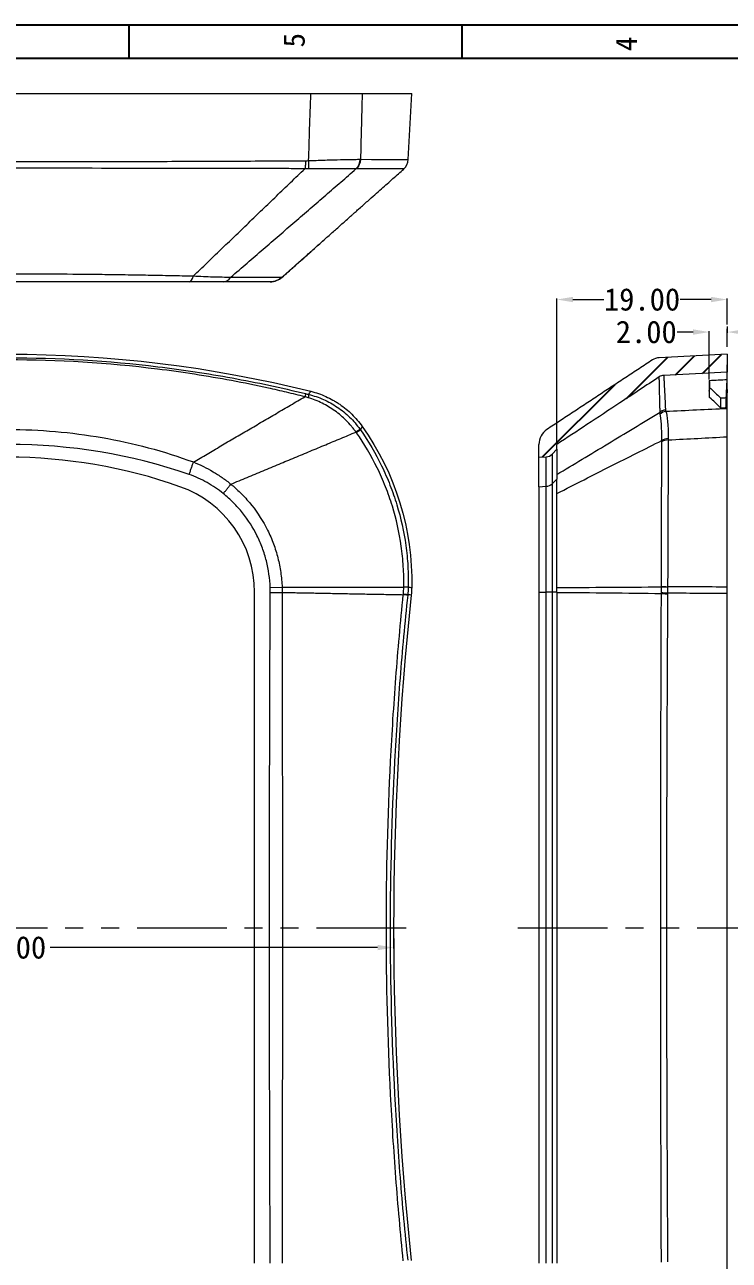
# Model space of a CAD drawing. Extents: x -40 to 272, y -118 to 614.
# Drawn here: x 67.5 to 146, y 472.6 to 610.5 of the extents above; entities that cross this region are included whole.
import ezdxf
from ezdxf.enums import TextEntityAlignment as Align

# ---------------------------------------------------------------- set-up
doc = ezdxf.new("R2010")
doc.units = 0
doc.header["$MEASUREMENT"] = 0
doc.linetypes.add('PHANTOM', pattern=[2.5, 1.25, -0.25, 0.25, -0.25, 0.25, -0.25])
for name, color, linetype in [('10', 7, 'Continuous'), ('30', 7, 'Continuous'), ('50', 7, 'Continuous')]:
    doc.layers.add(name, color=color, linetype=linetype)
doc.styles.add('宋体', font='SimSun.ttf', dxfattribs={"width": 0.7})
doc.dimstyles.new('3', dxfattribs={"dimtxt": 2.5, "dimasz": 1.8, "dimexe": 0.1, "dimexo": 0.1, "dimgap": 0.1, "dimtad": 0, "dimzin": 0, "dimdsep": 46, "dimtxsty": 'Standard', "dimcen": 0, "dimclrd": 4, "dimclre": 4, "dimclrt": 3, "dimadec": 1, "dimazin": 0, "dimtfac": 1, "dimtofl": 0, "dimtmove": 0, "dimatfit": 3, "dimfxl": 0.18, "dimtolj": 1, "dimtzin": 0, "dimlwd": 9, "dimlwe": 9, "dimarcsym": 0})

# ---------------------------------------------------------------- blocks, each defined once
blk = doc.blocks.new('HATCH1')
at = {"color": 200, "linetype": 'Continuous'}
for p, q in [((180.59, 542.36), (185.19, 546.96)), ((186.06, 545), (188.18, 547.11)), ((189.05, 545.16), (191.16, 547.27)), ((171.22, 535.83), (179.32, 543.92)), ((171.12, 428.31), (172.77, 429.95)), ((172.7, 427.06), (174.15, 428.5)), ((174.41, 425.93), (175.85, 427.38)), ((176.11, 424.81), (177.55, 426.25)), ((177.81, 423.68), (179.26, 425.13)), ((179.52, 422.56), (180.96, 424)), ((181.22, 421.43), (182.67, 422.88)), ((182.93, 420.31), (184.55, 421.93)), ((189.14, 420.86), (190.11, 421.83)), ((190.67, 419.57), (191.81, 420.7))]:
    blk.add_line(p, q, dxfattribs=at)
blk = doc.blocks.new('*D31')
at = {"color": 4, "linetype": 'Continuous', "lineweight": 9}
for p, q in [((22.61, 509.6), (22.61, 507.39)), ((108.61, 509.6), (108.61, 507.39)), ((24.41, 507.49), (60.93, 507.49)), ((106.81, 507.49), (70.29, 507.49))]:
    blk.add_line(p, q, dxfattribs=at)
for points in [[(24.41, 507.79), (24.41, 507.19), (22.61, 507.49)], [(106.81, 507.79), (106.81, 507.19), (108.61, 507.49)]]:
    blk.add_solid(points, dxfattribs=at)
at = {"layer": 'Defpoints', "color": 0, "linetype": 'Continuous', "lineweight": 9}
for p in [(22.61, 509.7), (108.61, 509.7), (108.61, 507.49)]:
    blk.add_point(p, dxfattribs=at)
at = {"color": 3, "linetype": 'Continuous', "lineweight": 9, "insert": (65.61, 507.49), "char_height": 2.5, "attachment_point": 5}
blk.add_mtext('\\A1;86.00', dxfattribs=at)
blk = doc.blocks.new('*D43')
at = {"color": 4, "linetype": 'Continuous', "lineweight": 9}
for p, q in [((143.81, 570.87), (143.81, 576.26)), ((145.81, 576.79), (145.81, 576.06)), ((142.01, 576.16), (140.21, 576.16)), ((147.61, 576.16), (149.41, 576.16))]:
    blk.add_line(p, q, dxfattribs=at)
for points in [[(142.01, 576.46), (142.01, 575.86), (143.81, 576.16)], [(147.61, 576.46), (147.61, 575.86), (145.81, 576.16)]]:
    blk.add_solid(points, dxfattribs=at)
at = {"layer": 'Defpoints', "color": 0, "linetype": 'Continuous', "lineweight": 9}
for p in [(145.81, 576.89), (143.81, 576.16), (143.81, 570.77)]:
    blk.add_point(p, dxfattribs=at)
at = {"color": 3, "linetype": 'Continuous', "lineweight": 9, "insert": (136.78, 576.16), "char_height": 2.5, "attachment_point": 5}
blk.add_mtext('\\A1;2.00', dxfattribs=at)
blk = doc.blocks.new('*D44')
at = {"color": 4, "linetype": 'Continuous', "lineweight": 9}
for p, q in [((126.81, 563.72), (126.81, 579.89)), ((128.61, 579.79), (132.04, 579.79)), ((144.01, 579.79), (140.58, 579.79)), ((145.81, 576.99), (145.81, 579.89))]:
    blk.add_line(p, q, dxfattribs=at)
for points in [[(128.61, 580.09), (128.61, 579.49), (126.81, 579.79)], [(144.01, 580.09), (144.01, 579.49), (145.81, 579.79)]]:
    blk.add_solid(points, dxfattribs=at)
at = {"layer": 'Defpoints', "color": 0, "linetype": 'Continuous', "lineweight": 9}
for p in [(126.81, 579.79), (145.81, 576.89), (126.81, 563.62)]:
    blk.add_point(p, dxfattribs=at)
at = {"color": 3, "linetype": 'Continuous', "lineweight": 9, "insert": (136.31, 579.79), "char_height": 2.5, "attachment_point": 5}
blk.add_mtext('\\A1;19.00', dxfattribs=at)
blk = doc.blocks.new('*D45')
at = {"color": 4, "linetype": 'Continuous', "lineweight": 9}
for p, q in [((137.98, 448.34), (135.98, 448.37)), ((145.81, 442.41), (145.81, 438.37))]:
    blk.add_line(p, q, dxfattribs=at)
for start, end in [(189.6171, 197.1112), (251.8888, 259.3829)]:
    blk.add_arc((145.81, 448.2), 9.73, start, end, dxfattribs=at)
for points in [[(135.92, 446.55), (136.52, 446.6), (136.08, 448.37)], [(144.05, 438.94), (143.99, 438.34), (145.81, 438.47)]]:
    blk.add_solid(points, dxfattribs=at)
at = {"layer": 'Defpoints', "color": 0, "linetype": 'Continuous', "lineweight": 9}
for p in [(145.81, 576.89), (138.08, 448.33), (139.66, 448.31), (137.33, 443.43), (145.81, 442.51)]:
    blk.add_point(p, dxfattribs=at)
at = {"color": 3, "linetype": 'Continuous', "lineweight": 9, "insert": (138.87, 441.38), "char_height": 2.5, "attachment_point": 5, "rotation": 314.5}
blk.add_mtext('\\A1;91.0°', dxfattribs=at)
blk = doc.blocks.new('7')
for p, q in [((2165.95, 528.19), (2165.95, 523.19)), ((2215.95, 528.19), (2215.95, 523.19))]:
    blk.add_line(p, q)
for points in [[(2420.95, 241.19), (2010.95, 241.19), (2010.95, 528.19), (2420.95, 528.19)], [(2415.95, 246.19), (2015.95, 246.19), (2015.95, 523.19), (2415.95, 523.19)]]:
    blk.add_lwpolyline(points, close=True)
at = {"style": '宋体'}
for s, p in [('5', (2190.78, 525.86)), ('4', (2240.62, 525.31))]:
    blk.add_text(s, height=3.2, rotation=90, dxfattribs=at).set_placement(p, align=Align.MIDDLE)

msp = doc.modelspace()

# ---------------------------------------------------------------- linework, layer by layer
at = {"layer": '10', "color": 7, "linetype": 'Continuous', "lineweight": 9}
for p, q in [((31.848, 602.774), (99.375, 602.774)), ((105.102, 602.774), (110.631, 602.774)), ((110.244, 595.399), (110.631, 602.774)), ((96.17, 582.28), (96.179, 582.282)), ((145.81, 573.699), (138.217, 573.301)), ((145.81, 573.699), (145.81, 571.696)), ((145.81, 571.696), (138.729, 571.325)), ((145.81, 570.875), (145.81, 571.696)), ((145.81, 567.606), (145.81, 569.757)), ((145.073, 568.809), (145.073, 567.704)), ((145.81, 547.711), (145.81, 564.475)), ((124.81, 562.199), (124.81, 563.622)), ((126.285, 562.551), (126.81, 563.104)), ((126.285, 562.551), (126.285, 559.242)), ((126.81, 563.104), (126.81, 563.622)), ((126.81, 563.104), (126.81, 559.763)), ((124.81, 562.199), (125.612, 562.241)), ((124.81, 558.91), (124.81, 562.199)), ((125.612, 558.95), (125.612, 562.241)), ((126.285, 559.242), (126.81, 559.763)), ((126.81, 547.125), (126.81, 559.763)), ((124.81, 558.91), (125.612, 558.95)), ((124.81, 558.91), (124.81, 547.125)), ((125.612, 547.125), (125.612, 558.95)), ((126.285, 559.242), (126.285, 547.125)), ((94.84, 547.642), (96.17, 547.687)), ((93.111, 472.272), (93.111, 547.125)), ((124.81, 547.125), (125.612, 547.125)), ((124.81, 547.125), (124.81, 472.272)), ((126.285, 547.125), (125.612, 547.125)), ((125.612, 472.272), (125.612, 547.125)), ((126.81, 547.125), (126.285, 547.125)), ((126.285, 547.125), (126.285, 472.272)), ((126.81, 547.125), (126.81, 472.272)), ((145.81, 472.365), (145.81, 547.032))]:
    msp.add_line(p, q, dxfattribs=at)
at = {"layer": '10', "color": 7, "linetype": 'Continuous', "lineweight": 9, "extrusion": (0, 0, -1)}
for centre, radius, start, end in [((-94.848, 583.774), 2, 228.23057, 270), ((-65.611, 434.299), 139.4, 75.98329, 104.01671)]:
    msp.add_arc(centre, radius, start, end, dxfattribs=at)
at = {"layer": '10', "color": 7, "linetype": 'Continuous', "lineweight": 9}
for centre, radius, start, end in [((138.296, 571.803), 1.5, 93, 123.42708), ((138.781, 570.326), 1, 93, 123.42708), ((126.81, 563.622), 2, 123.42708, 180), ((125.56, 563.239), 1, 273, 316.5), ((65.611, 504.699), 57.5, 70.52878, 109.47122), ((80.611, 547.125), 12.5, 0, 70.52878), ((461.174, 509.699), 352.562, 173.95586, 186.04414)]:
    msp.add_arc(centre, radius, start, end, dxfattribs=at)
at = {"layer": '10', "color": 7, "linetype": 'Continuous', "lineweight": 9, "extrusion": (2.75248e-16, 6.08817e-17, -1)}
msp.add_arc((-80.631, 548.282), 30, 144.65614, 181.16936, dxfattribs=at)
at = {"layer": '10', "color": 7, "linetype": 'Continuous', "lineweight": 9}
for centre, major_axis, ratio, start_param, end_param in [((108.741, 595.478), (0.115, -1.496), 0.9998057, 0.6504741, 1.4415169), ((94.84, 583.774), (0, -2), 0.9994157, 0, 0.7275844), ((139.014, 566.322), (-0.902, -0.432), 0.9657561, 4.3314698, 5.0321753), ((139.291, 563.557), (-1, 0.007), 0.5728702, 4.7685513, 5.6001614), ((125.56, 559.891), (-1, 0), 0.942809, 1.6231562, 2.3823744), ((108.741, 547.731), (1.5, -0.029), 0.001515, 0.0523599, 0.8434027), ((108.741, 547.722), (1.5, -0.031), 0.0021789, 0.0523623, 0.8433888), ((139.218, 547.758), (-1, 0.003), 0.0198125, 0.7274216, 1.5184993), ((139.212, 547.16), (-1, 0.015), 0.1060265, 0.7318398, 1.5200376)]:
    msp.add_ellipse(centre, major_axis=major_axis, ratio=ratio, start_param=start_param, end_param=end_param, dxfattribs=at)
for points, knots in [([(99.127, 595.285), (99.166, 596.467), (99.205, 597.649), (99.244, 598.831), (99.288, 600.145), (99.331, 601.46), (99.375, 602.774)], [0, 0, 0, 0, 0.4734416, 0.4734416, 0.4734416, 1, 1, 1, 1]), ([(99.375, 602.774), (100.532, 602.774), (101.611, 602.774), (103.575, 602.774), (104.411, 602.774), (105.102, 602.774)], [0, 0, 0, 0, 0.5, 0.5, 1, 1, 1, 1]), ([(105.102, 602.774), (105.068, 601.46), (105.033, 600.145), (104.999, 598.831), (104.97, 597.699), (104.941, 596.568), (104.911, 595.437)], [0, 0, 0, 0, 0.5374209, 0.5374209, 0.5374209, 1, 1, 1, 1]), ([(32.435, 595.276), (35.149, 595.261), (37.881, 595.248), (42.002, 595.23), (43.38, 595.225), (46.144, 595.215), (47.528, 595.21), (54.454, 595.19), (60.021, 595.181), (71.204, 595.181), (76.769, 595.19), (83.694, 595.21), (85.077, 595.215), (87.841, 595.225), (89.219, 595.23), (93.341, 595.248), (96.073, 595.261), (98.788, 595.276)], [0, 0, 0, 0, 0.125, 0.125, 0.1875, 0.1875, 0.25, 0.25, 0.5, 0.5, 0.75, 0.75, 0.8125, 0.8125, 0.875, 0.875, 1, 1, 1, 1]), ([(98.709, 594.388), (98.371, 594.388), (98.032, 594.389), (97.354, 594.39), (96.337, 594.393), (93.958, 594.398), (91.909, 594.402), (89.168, 594.407), (87.793, 594.41), (85.036, 594.415), (83.656, 594.418), (76.748, 594.428), (71.194, 594.433), (60.031, 594.433), (54.476, 594.428), (47.566, 594.418), (46.185, 594.415), (43.428, 594.41), (40.679, 594.405), (37.947, 594.399), (35.905, 594.395), (34.885, 594.393), (33.868, 594.39), (33.191, 594.389), (32.852, 594.388), (32.514, 594.388)], [0, 0, 0, 0, 0.015625, 0.015625, 0.03125, 0.0625, 0.125, 0.125, 0.1875, 0.1875, 0.25, 0.25, 0.5, 0.5, 0.75, 0.75, 0.8125, 0.8125, 0.875, 0.9375, 0.9375, 0.96875, 0.984375, 0.984375, 1, 1, 1, 1]), ([(98.788, 595.276), (98.786, 595.114), (98.779, 594.954), (98.752, 594.652), (98.733, 594.511), (98.709, 594.387)], [0, 0, 0, 0, 0.5, 0.5, 1, 1, 1, 1]), ([(104.408, 594.354), (104.328, 594.354), (104.244, 594.354), (104.074, 594.354), (103.986, 594.354), (103.716, 594.354), (103.527, 594.354), (103.133, 594.355), (102.929, 594.355), (102.504, 594.356), (102.283, 594.357), (101.601, 594.358), (101.125, 594.358), (100.134, 594.363), (99.618, 594.368), (99.082, 594.374)], [0, 0, 0, 0, 0.0625, 0.0625, 0.125, 0.125, 0.25, 0.25, 0.375, 0.375, 0.5, 0.5, 0.75, 0.75, 1, 1, 1, 1]), ([(99.127, 595.285), (99.702, 595.309), (100.255, 595.328), (101.056, 595.354), (101.318, 595.363), (101.831, 595.378), (102.083, 595.385), (102.819, 595.402), (103.276, 595.411), (103.91, 595.423), (104.113, 595.426), (104.498, 595.432), (104.68, 595.435), (104.852, 595.436)], [0, 0, 0, 0, 0.25, 0.25, 0.375, 0.375, 0.5, 0.5, 0.75, 0.75, 0.875, 0.875, 1, 1, 1, 1]), ([(103.812, 589.082), (103.868, 589.133), (103.969, 589.222), (104.109, 589.347), (104.258, 589.48), (104.421, 589.625), (104.598, 589.783), (105.032, 590.169), (105.67, 590.736), (106.495, 591.47), (107.436, 592.307), (108.509, 593.261), (109.336, 593.996), (109.736, 594.351)], [0, 0, 0, 0, 0.0280255, 0.0506177, 0.0759122, 0.1037069, 0.1336477, 0.1652956, 0.3223667, 0.4554275, 0.5814286, 0.7976267, 1, 1, 1, 1]), ([(104.46, 594.354), (104.443, 594.354), (104.426, 594.354), (104.411, 594.354), (104.406, 594.354)], [0, 0, 0, 0, 0.9993296, 1, 1, 1, 1]), ([(109.743, 594.36), (109.744, 594.354), (109.725, 594.357), (109.665, 594.357), (109.634, 594.357), (109.558, 594.357), (109.512, 594.357), (109.246, 594.356), (108.916, 594.356), (108.243, 594.356), (107.991, 594.355), (107.57, 594.355), (107.423, 594.355), (107.114, 594.355), (106.953, 594.355), (106.114, 594.355), (105.339, 594.355), (104.46, 594.354)], [0, 0, 0, 0, 0.0996553, 0.0996553, 0.1639656, 0.1639656, 0.228276, 0.228276, 0.4855173, 0.4855173, 0.614138, 0.614138, 0.6784483, 0.6784483, 0.7427587, 0.7427587, 1, 1, 1, 1]), ([(96.179, 582.282), (96.537, 582.601), (97.213, 583.204), (98.136, 584.027), (98.883, 584.693), (99.498, 585.242), (100.076, 585.757), (100.584, 586.209), (100.906, 586.496), (101.018, 586.596)], [0, 0, 0, 0, 0.2221523, 0.4190535, 0.5723938, 0.6852933, 0.8004907, 0.9305083, 1, 1, 1, 1]), ([(44.936, 582.425), (45.039, 582.427), (45.143, 582.429), (45.35, 582.433), (45.661, 582.44), (46.39, 582.455), (47.016, 582.467), (48.274, 582.492), (49.961, 582.524), (51.669, 582.552), (53.386, 582.579), (54.251, 582.591), (56.856, 582.625), (58.6, 582.643), (62.1, 582.666), (63.857, 582.672), (67.384, 582.672), (69.139, 582.666), (72.63, 582.642), (74.366, 582.625), (76.957, 582.592), (77.819, 582.579), (79.537, 582.553), (80.395, 582.538), (82.097, 582.508), (82.943, 582.492), (84.203, 582.467), (84.622, 582.459), (85.248, 582.446), (85.456, 582.442), (85.768, 582.435), (85.872, 582.433), (86.08, 582.429), (86.184, 582.427), (86.287, 582.425)], [0, 0, 0, 0, 0.0078125, 0.0078125, 0.015625, 0.03125, 0.0625, 0.0625, 0.125, 0.1875, 0.1875, 0.25, 0.25, 0.375, 0.375, 0.5, 0.5, 0.625, 0.625, 0.75, 0.75, 0.8125, 0.8125, 0.875, 0.875, 0.9375, 0.9375, 0.96875, 0.96875, 0.984375, 0.984375, 0.9921875, 0.9921875, 1, 1, 1, 1]), ([(85.805, 581.774), (79.289, 581.774), (72.557, 581.774), (58.78, 581.774), (51.931, 581.774), (45.417, 581.774)], [0, 0, 0, 0, 0.5, 0.5, 1, 1, 1, 1]), ([(86.287, 582.425), (86.287, 582.425), (86.287, 582.424), (86.287, 582.424), (86.287, 582.424), (86.287, 582.424), (86.287, 582.424)], [0, 0, 0, 0, 0.6455074, 0.6455074, 0.6455074, 1, 1, 1, 1]), ([(86.287, 582.424), (86.663, 582.401), (87.033, 582.383), (87.76, 582.352), (88.117, 582.339), (88.815, 582.319), (89.156, 582.311), (89.821, 582.299), (90.145, 582.295), (90.459, 582.292)], [0, 0, 0, 0, 0.25, 0.25, 0.5, 0.5, 0.75, 0.75, 1, 1, 1, 1]), ([(94.84, 581.774), (94.805, 581.774), (94.663, 581.774), (94.173, 581.774), (93.818, 581.774), (92.472, 581.774), (91.195, 581.774), (89.613, 581.774)], [0, 0, 0, 0, 0.25, 0.25, 0.5, 0.5, 1, 1, 1, 1]), ([(90.459, 582.293), (91.317, 582.287), (92.104, 582.283), (93.472, 582.277), (94.059, 582.276), (95.529, 582.273), (96.088, 582.275), (96.17, 582.28)], [0, 0, 0, 0, 0.25, 0.25, 0.5, 0.5, 1, 1, 1, 1]), ([(32.435, 569.289), (35.149, 569.955), (37.881, 570.539), (42.002, 571.291), (43.38, 571.521), (46.144, 571.94), (47.528, 572.128), (54.454, 572.965), (60.021, 573.301), (71.204, 573.301), (76.769, 572.965), (83.694, 572.128), (85.077, 571.94), (87.841, 571.521), (89.219, 571.291), (93.341, 570.539), (96.073, 569.955), (98.788, 569.289)], [0, 0, 0, 0, 0.125, 0.125, 0.1875, 0.1875, 0.25, 0.25, 0.5, 0.5, 0.75, 0.75, 0.8125, 0.8125, 0.875, 0.875, 1, 1, 1, 1]), ([(98.709, 568.947), (98.371, 569.032), (98.032, 569.116), (97.354, 569.281), (96.337, 569.525), (93.958, 570.066), (91.909, 570.483), (89.168, 570.997), (87.793, 571.232), (85.036, 571.661), (83.656, 571.854), (76.748, 572.711), (71.194, 573.055), (60.031, 573.055), (54.476, 572.711), (47.566, 571.854), (46.185, 571.661), (43.428, 571.232), (40.679, 570.761), (37.947, 570.205), (35.905, 569.757), (34.885, 569.525), (33.868, 569.281), (33.191, 569.116), (32.852, 569.032), (32.514, 568.947)], [0, 0, 0, 0, 0.015625, 0.015625, 0.03125, 0.0625, 0.125, 0.125, 0.1875, 0.1875, 0.25, 0.25, 0.5, 0.5, 0.75, 0.75, 0.8125, 0.8125, 0.875, 0.9375, 0.9375, 0.96875, 0.984375, 0.984375, 1, 1, 1, 1]), ([(138.231, 571.161), (136.768, 570.195), (135.305, 569.23), (133.842, 568.264), (132.619, 567.457), (131.395, 566.649), (130.172, 565.842), (129.051, 565.102), (127.93, 564.362), (126.81, 563.622)], [0, 0, 0, 0, 0.3842348, 0.3842348, 0.3842348, 0.7056111, 0.7056111, 0.7056111, 1, 1, 1, 1]), ([(138.324, 567.228), (138.323, 567.268), (138.322, 567.309), (138.32, 567.389), (138.317, 567.509), (138.311, 567.782), (138.299, 568.3), (138.289, 568.699), (138.272, 569.435), (138.262, 569.845), (138.25, 570.338), (138.247, 570.482), (138.242, 570.667), (138.241, 570.724), (138.239, 570.827), (138.237, 570.873), (138.233, 571.079), (138.23, 571.165), (138.231, 571.161), (138.231, 571.156)], [0, 0, 0, 0, 0.0156225, 0.0156225, 0.0312451, 0.0624902, 0.1249804, 0.2499608, 0.2499608, 0.4999215, 0.4999215, 0.6249019, 0.6249019, 0.6873921, 0.6873921, 0.7498823, 0.7498823, 0.9998431, 1, 1, 1, 1]), ([(138.729, 571.32), (138.729, 571.325), (138.729, 571.33), (138.733, 571.244), (138.746, 571.001), (138.751, 570.9), (138.763, 570.657), (138.771, 570.516), (138.811, 569.708), (138.859, 568.743), (138.917, 567.457)], [0, 0, 0, 0, 0.0002744, 0.2502058, 0.2502058, 0.3751715, 0.3751715, 0.5001372, 0.5001372, 1, 1, 1, 1]), ([(145.704, 568.842), (145.721, 569.179), (145.739, 569.516), (145.757, 569.852), (145.774, 570.193), (145.792, 570.533), (145.81, 570.873)], [0, 0, 0, 0, 0.4974143, 0.4974143, 0.4974143, 1, 1, 1, 1]), ([(99.127, 569.205), (99.166, 569.259), (99.205, 569.314), (99.244, 569.368), (99.288, 569.428), (99.331, 569.488), (99.375, 569.548)], [0, 0, 0, 0, 0.4734416, 0.4734416, 0.4734416, 1, 1, 1, 1]), ([(99.375, 569.548), (99.953, 569.404), (100.511, 569.21), (101.315, 568.848), (101.578, 568.716), (101.965, 568.5), (102.093, 568.424), (102.345, 568.268), (102.47, 568.186), (103.084, 567.767), (103.538, 567.392), (104.374, 566.571), (104.756, 566.123), (105.102, 565.636)], [0, 0, 0, 0, 0.25, 0.25, 0.375, 0.375, 0.4375, 0.4375, 0.5, 0.5, 0.75, 0.75, 1, 1, 1, 1]), ([(143.851, 569.983), (144.054, 569.787), (144.258, 569.592), (144.462, 569.396), (144.665, 569.2), (144.869, 569.005), (145.073, 568.809)], [0, 0, 0, 0, 0.5, 0.5, 0.5, 1, 1, 1, 1]), ([(145.81, 569.757), (145.792, 569.419), (145.774, 569.08), (145.756, 568.741), (145.738, 568.407), (145.721, 568.072), (145.703, 567.738)], [0, 0, 0, 0, 0.5029994, 0.5029994, 0.5029994, 1, 1, 1, 1]), ([(98.788, 569.289), (98.786, 569.28), (98.779, 569.246), (98.752, 569.13), (98.733, 569.048), (98.709, 568.947)], [0, 0, 0, 0, 0.5, 0.5, 1, 1, 1, 1]), ([(104.408, 565), (104.328, 565.114), (104.244, 565.227), (104.074, 565.449), (103.986, 565.557), (103.716, 565.879), (103.527, 566.086), (103.133, 566.482), (102.929, 566.671), (102.504, 567.033), (102.283, 567.205), (101.601, 567.694), (101.125, 567.977), (100.134, 568.466), (99.618, 568.671), (99.082, 568.834)], [0, 0, 0, 0, 0.0625, 0.0625, 0.125, 0.125, 0.25, 0.25, 0.375, 0.375, 0.5, 0.5, 0.75, 0.75, 1, 1, 1, 1]), ([(99.127, 569.205), (99.702, 569.064), (100.255, 568.874), (101.056, 568.518), (101.318, 568.388), (101.831, 568.104), (102.083, 567.949), (102.819, 567.451), (103.276, 567.079), (103.91, 566.46), (104.113, 566.244), (104.498, 565.795), (104.68, 565.563), (104.852, 565.322)], [0, 0, 0, 0, 0.25, 0.25, 0.375, 0.375, 0.5, 0.5, 0.75, 0.75, 0.875, 0.875, 1, 1, 1, 1]), ([(145.073, 567.704), (144.869, 567.899), (144.665, 568.093), (144.462, 568.287), (144.258, 568.481), (144.055, 568.675), (143.851, 568.869)], [0, 0, 0, 0, 0.5, 0.5, 0.5, 1, 1, 1, 1]), ([(126.809, 560.268), (128.677, 561.39), (130.57, 562.533), (134.408, 564.854), (136.353, 566.033), (138.324, 567.228)], [0, 0, 0, 0, 0.5, 0.5, 1, 1, 1, 1]), ([(138.917, 567.457), (138.809, 567.452), (138.702, 567.429), (138.5, 567.351), (138.406, 567.296), (138.324, 567.228)], [0, 0, 0, 0, 0.5, 0.5, 1, 1, 1, 1]), ([(145.073, 567.704), (145.195, 567.711), (145.318, 567.717), (145.44, 567.724), (145.528, 567.729), (145.615, 567.733), (145.703, 567.738)], [0, 0, 0, 0, 0.5831543, 0.5831543, 0.5831543, 1, 1, 1, 1]), ([(44.936, 561.663), (48.236, 562.868), (51.645, 563.778), (58.593, 564.991), (62.094, 565.292), (69.148, 565.291), (72.639, 564.989), (79.548, 563.784), (82.986, 562.868), (86.287, 561.663)], [0, 0, 0, 0, 0.25, 0.25, 0.5, 0.5, 0.75, 0.75, 1, 1, 1, 1]), ([(104.852, 565.322), (104.844, 565.315), (104.8, 565.282), (104.647, 565.172), (104.539, 565.094), (104.408, 565)], [0, 0, 0, 0, 0.5, 0.5, 1, 1, 1, 1]), ([(104.911, 565.239), (104.902, 565.233), (104.857, 565.202), (104.702, 565.095), (104.593, 565.019), (104.46, 564.927)], [0, 0, 0, 0, 0.5, 0.5, 1, 1, 1, 1]), ([(104.848, 565.327), (104.851, 565.324), (104.854, 565.32), (104.856, 565.316), (104.872, 565.294), (104.892, 565.266), (104.911, 565.239)], [0, 0, 0, 0, 0.0019632, 0.0019632, 0.0019632, 1, 1, 1, 1]), ([(105.102, 565.636), (105.068, 565.565), (105.033, 565.494), (104.999, 565.423), (104.97, 565.361), (104.941, 565.3), (104.911, 565.239)], [0, 0, 0, 0, 0.5374209, 0.5374209, 0.5374209, 1, 1, 1, 1]), ([(104.911, 565.239), (105.802, 563.962), (106.586, 562.626), (107.435, 560.88), (107.598, 560.527), (107.91, 559.815), (108.059, 559.456), (108.484, 558.371), (108.739, 557.638), (109.418, 555.404), (109.75, 553.89), (110.017, 551.967), (110.063, 551.58), (110.139, 550.806), (110.17, 550.419), (110.238, 549.256), (110.254, 548.48), (110.239, 547.702)], [0, 0, 0, 0, 0.25, 0.25, 0.3125, 0.3125, 0.375, 0.375, 0.5, 0.5, 0.75, 0.75, 0.8125, 0.8125, 0.875, 0.875, 1, 1, 1, 1]), ([(104.46, 564.927), (104.443, 564.952), (104.426, 564.976), (104.412, 564.995), (104.41, 564.998), (104.407, 565.002), (104.404, 565.006)], [0, 0, 0, 0, 0.9993296, 0.9993296, 0.9993296, 1, 1, 1, 1]), ([(109.738, 547.713), (109.752, 548.478), (109.735, 549.241), (109.665, 550.383), (109.634, 550.763), (109.558, 551.523), (109.512, 551.903), (109.246, 553.792), (108.916, 555.279), (108.243, 557.472), (107.991, 558.192), (107.57, 559.256), (107.423, 559.608), (107.114, 560.307), (106.953, 560.654), (106.114, 562.366), (105.339, 563.677), (104.46, 564.927)], [0, 0, 0, 0, 0.125, 0.125, 0.1875, 0.1875, 0.25, 0.25, 0.5, 0.5, 0.625, 0.625, 0.6875, 0.6875, 0.75, 0.75, 1, 1, 1, 1]), ([(126.81, 558.141), (128.856, 559.19), (130.849, 560.203), (134.748, 562.172), (136.652, 563.128), (138.518, 564.059)], [0, 0, 0, 0, 0.5, 0.5, 1, 1, 1, 1]), ([(138.471, 547.747), (138.472, 548.465), (138.474, 549.183), (138.477, 550.614), (138.478, 551.33), (138.482, 552.749), (138.483, 553.454), (138.487, 554.852), (138.489, 555.548), (138.493, 556.919), (138.495, 557.594), (138.498, 558.593), (138.499, 558.924), (138.501, 559.581), (138.503, 559.907), (138.508, 561.517), (138.513, 562.749), (138.518, 563.924)], [0, 0, 0, 0, 0.125, 0.125, 0.25, 0.25, 0.375, 0.375, 0.5, 0.5, 0.625, 0.625, 0.6875, 0.6875, 0.75, 0.75, 1, 1, 1, 1]), ([(138.518, 563.924), (138.518, 563.969), (138.518, 564.014), (138.518, 564.052), (138.518, 564.056), (138.518, 564.061), (138.517, 564.065)], [0, 0, 0, 0, 0.9996379, 0.9996379, 0.9996379, 1, 1, 1, 1]), ([(139.239, 564.13), (139.231, 562.937), (139.224, 561.688), (139.215, 560.056), (139.214, 559.726), (139.21, 559.06), (139.208, 558.725), (139.203, 557.713), (139.2, 557.028), (139.194, 555.639), (139.191, 554.934), (139.185, 553.518), (139.183, 552.804), (139.177, 551.367), (139.175, 550.642), (139.17, 549.192), (139.167, 548.466), (139.165, 547.738)], [0, 0, 0, 0, 0.25, 0.25, 0.3125, 0.3125, 0.375, 0.375, 0.5, 0.5, 0.625, 0.625, 0.75, 0.75, 0.875, 0.875, 1, 1, 1, 1]), ([(85.805, 560.268), (79.289, 562.514), (72.557, 563.616), (58.78, 563.629), (51.931, 562.514), (45.417, 560.268)], [0, 0, 0, 0, 0.5, 0.5, 1, 1, 1, 1]), ([(85.805, 560.268), (85.85, 560.399), (85.895, 560.528), (85.984, 560.786), (86.027, 560.91), (86.089, 561.089), (86.109, 561.149), (86.148, 561.263), (86.167, 561.318), (86.222, 561.476), (86.256, 561.574), (86.287, 561.663)], [0, 0, 0, 0, 0.25, 0.25, 0.5, 0.5, 0.625, 0.625, 0.75, 0.75, 1, 1, 1, 1]), ([(86.287, 561.663), (86.287, 561.663), (86.287, 561.663), (86.287, 561.663), (86.287, 561.663), (86.287, 561.663), (86.287, 561.663)], [0, 0, 0, 0, 0.6455074, 0.6455074, 0.6455074, 1, 1, 1, 1]), ([(86.287, 561.663), (86.663, 561.511), (87.033, 561.345), (87.76, 560.984), (88.117, 560.79), (88.815, 560.376), (89.156, 560.156), (89.821, 559.689), (90.145, 559.443), (90.459, 559.185)], [0, 0, 0, 0, 0.25, 0.25, 0.5, 0.5, 0.75, 0.75, 1, 1, 1, 1]), ([(89.613, 558.141), (89.329, 558.371), (89.035, 558.59), (88.43, 559), (88.12, 559.192), (87.483, 559.549), (87.156, 559.714), (86.49, 560.013), (86.151, 560.149), (85.805, 560.268)], [0, 0, 0, 0, 0.25, 0.25, 0.5, 0.5, 0.75, 0.75, 1, 1, 1, 1]), ([(89.613, 558.141), (89.69, 558.236), (89.767, 558.331), (89.88, 558.471), (89.918, 558.518), (89.993, 558.61), (90.03, 558.656), (90.14, 558.791), (90.278, 558.961), (90.401, 559.114), (90.459, 559.185)], [0, 0, 0, 0, 0.25, 0.25, 0.375, 0.375, 0.5, 0.5, 0.75, 1, 1, 1, 1]), ([(90.459, 559.185), (90.566, 559.097), (90.673, 559.008), (90.883, 558.827), (91.194, 558.551), (91.494, 558.262), (91.883, 557.867), (92.073, 557.664), (92.44, 557.25), (92.617, 557.039), (93.472, 555.965), (94.059, 555.042), (94.672, 553.81), (94.788, 553.56), (95.008, 553.051), (95.112, 552.793), (95.4, 552.016), (95.563, 551.491), (95.834, 550.427), (95.941, 549.888), (96.059, 549.07), (96.092, 548.795), (96.142, 548.242), (96.159, 547.964), (96.17, 547.687)], [0, 0, 0, 0, 0.03125, 0.03125, 0.0625, 0.125, 0.125, 0.1875, 0.1875, 0.25, 0.25, 0.5, 0.5, 0.5625, 0.5625, 0.625, 0.625, 0.75, 0.75, 0.875, 0.875, 0.9375, 0.9375, 1, 1, 1, 1]), ([(94.84, 547.642), (94.805, 548.659), (94.663, 549.652), (94.295, 551.109), (94.147, 551.588), (93.884, 552.299), (93.789, 552.536), (93.588, 553.002), (93.482, 553.231), (92.921, 554.359), (92.382, 555.202), (91.597, 556.184), (91.434, 556.377), (91.097, 556.754), (90.923, 556.94), (90.385, 557.481), (90.009, 557.821), (89.613, 558.141)], [0, 0, 0, 0, 0.25, 0.25, 0.375, 0.375, 0.4375, 0.4375, 0.5, 0.5, 0.75, 0.75, 0.8125, 0.8125, 0.875, 0.875, 1, 1, 1, 1]), ([(94.848, 547.121), (94.848, 547.133), (94.848, 547.144), (94.848, 547.156), (94.848, 547.237), (94.848, 547.318), (94.846, 547.399), (94.845, 547.48), (94.843, 547.561), (94.84, 547.642)], [0, 0, 0, 0, 0.0665405, 0.0665405, 0.0665405, 0.5333342, 0.5333342, 0.5333342, 1, 1, 1, 1]), ([(96.169, 547.694), (96.17, 547.69), (96.17, 547.685), (96.17, 547.681), (96.173, 547.598), (96.175, 547.509), (96.177, 547.419), (96.179, 547.33), (96.18, 547.24), (96.18, 547.151), (96.18, 547.139), (96.18, 547.127), (96.18, 547.114)], [0, 0, 0, 0, 0.0001047, 0.0001047, 0.0001047, 0.467927, 0.467927, 0.467927, 0.9359763, 0.9359763, 0.9359763, 1, 1, 1, 1]), ([(110.239, 547.702), (110.297, 547.697), (110.356, 547.692), (110.415, 547.687), (110.485, 547.681), (110.555, 547.675), (110.624, 547.669)], [0, 0, 0, 0, 0.4577125, 0.4577125, 0.4577125, 1, 1, 1, 1]), ([(139.165, 547.715), (139.034, 547.716), (138.903, 547.717), (138.666, 547.721), (138.558, 547.724), (138.471, 547.726)], [0, 0, 0, 0, 0.5, 0.5, 1, 1, 1, 1]), ([(94.848, 472.276), (94.822, 478.513), (94.801, 484.75), (94.771, 497.225), (94.763, 503.462), (94.763, 515.936), (94.771, 522.173), (94.801, 534.647), (94.822, 540.884), (94.848, 547.121)], [0, 0, 0, 0, 0.25, 0.25, 0.5, 0.5, 0.75, 0.75, 1, 1, 1, 1]), ([(94.848, 547.121), (94.908, 547.121), (94.968, 547.121), (95.059, 547.12), (95.089, 547.12), (95.15, 547.12), (95.18, 547.119), (95.33, 547.119), (95.447, 547.118), (95.676, 547.117), (95.894, 547.116), (96.089, 547.115), (96.18, 547.114)], [0, 0, 0, 0, 0.125, 0.125, 0.1875, 0.1875, 0.25, 0.25, 0.5, 0.5, 0.75, 1, 1, 1, 1]), ([(96.18, 547.114), (96.188, 540.878), (96.193, 534.643), (96.199, 522.171), (96.201, 515.935), (96.201, 503.463), (96.199, 497.227), (96.193, 484.755), (96.188, 478.519), (96.18, 472.283)], [0, 0, 0, 0, 0.25, 0.25, 0.5, 0.5, 0.75, 0.75, 1, 1, 1, 1]), ([(109.687, 472.54), (109.53, 474.083), (109.382, 475.627), (109.107, 478.717), (108.979, 480.263), (108.626, 484.902), (108.43, 487.998), (107.958, 497.293), (107.801, 503.494), (107.801, 515.904), (107.958, 522.105), (108.43, 531.399), (108.626, 534.496), (108.979, 539.135), (109.107, 540.68), (109.382, 543.77), (109.53, 545.314), (109.687, 546.857)], [0, 0, 0, 0, 0.0625, 0.0625, 0.125, 0.125, 0.25, 0.25, 0.5, 0.5, 0.75, 0.75, 0.875, 0.875, 0.9375, 0.9375, 1, 1, 1, 1]), ([(110.18, 546.802), (109.854, 543.721), (109.568, 540.636), (109.079, 534.461), (108.875, 531.369), (108.385, 522.088), (108.221, 515.895), (108.221, 503.502), (108.385, 497.309), (108.875, 488.028), (109.079, 484.936), (109.568, 478.761), (109.854, 475.676), (110.18, 472.595)], [0, 0, 0, 0, 0.125, 0.125, 0.25, 0.25, 0.5, 0.5, 0.75, 0.75, 0.875, 0.875, 1, 1, 1, 1]), ([(110.18, 546.802), (110.17, 546.804), (110.121, 546.809), (109.952, 546.828), (109.833, 546.841), (109.687, 546.857)], [0, 0, 0, 0, 0.5, 0.5, 1, 1, 1, 1]), ([(110.185, 546.846), (110.175, 546.849), (110.126, 546.855), (109.957, 546.876), (109.837, 546.889), (109.692, 546.906)], [0, 0, 0, 0, 0.5, 0.5, 1, 1, 1, 1]), ([(110.571, 546.822), (110.501, 546.826), (110.431, 546.831), (110.362, 546.835), (110.303, 546.839), (110.244, 546.843), (110.185, 546.846)], [0, 0, 0, 0, 0.5420522, 0.5420522, 0.5420522, 1, 1, 1, 1]), ([(126.81, 547.121), (128.753, 547.106), (130.696, 547.087), (134.581, 547.045), (136.524, 547.023), (138.466, 546.999)], [0, 0, 0, 0, 0.5, 0.5, 1, 1, 1, 1]), ([(138.466, 472.398), (138.455, 475.496), (138.444, 478.598), (138.426, 484.806), (138.418, 487.914), (138.4, 497.245), (138.393, 503.47), (138.393, 515.928), (138.4, 522.153), (138.418, 531.483), (138.426, 534.591), (138.444, 540.8), (138.455, 543.901), (138.466, 546.999)], [0, 0, 0, 0, 0.125, 0.125, 0.25, 0.25, 0.5, 0.5, 0.75, 0.75, 0.875, 0.875, 1, 1, 1, 1]), ([(138.466, 546.999), (138.555, 546.988), (138.659, 546.98), (138.839, 546.97), (138.901, 546.967), (138.997, 546.964), (139.029, 546.963), (139.093, 546.962), (139.126, 546.961), (139.158, 546.961)], [0, 0, 0, 0, 0.5, 0.5, 0.75, 0.75, 0.875, 0.875, 1, 1, 1, 1]), ([(139.158, 546.961), (139.139, 543.867), (139.122, 540.769), (139.092, 534.567), (139.079, 531.462), (139.047, 522.141), (139.036, 515.922), (139.036, 503.475), (139.047, 497.257), (139.079, 487.935), (139.092, 484.831), (139.122, 478.629), (139.139, 475.531), (139.158, 472.437)], [0, 0, 0, 0, 0.125, 0.125, 0.25, 0.25, 0.5, 0.5, 0.75, 0.75, 0.875, 0.875, 1, 1, 1, 1])]:
    msp.add_open_spline(points, degree=3, knots=knots, dxfattribs=at)
for points, weights in [([(86.287, 582.425), (98.709, 594.387)], [1.03323492681, 1.00677710653]), ([(90.459, 582.293), (104.408, 594.354)], [0.961710120879, 1.00439097905]), ([(96.17, 582.28), (103.811, 589.082)], [1.02219770374, 1.0132846198]), ([(137.469, 573.055), (125.708, 565.292)], [0.991478004762, 1.00414502561]), ([(86.287, 561.663), (98.709, 568.947)], [1.03323492681, 1.00677710653]), ([(90.459, 559.185), (104.408, 565)], [0.961710120879, 1.00439097905]), ([(96.17, 547.687), (109.738, 547.704)], [1.02219770374, 1.00647841234]), ([(96.18, 547.114), (109.687, 546.857)], [1.03355671191, 1.00684103915])]:
    msp.add_rational_spline(points, weights, degree=1, dxfattribs=at)
for points, degree in [([(99.082, 594.374), (98.958, 594.376), (98.833, 594.38), (98.709, 594.387)], 3), ([(98.788, 595.276), (98.901, 595.276), (99.014, 595.28), (99.127, 595.285)], 3), ([(99.127, 595.285), (99.139, 594.952), (99.123, 594.625), (99.082, 594.374)], 3), ([(104.852, 595.436), (104.835, 595.021), (104.67, 594.618), (104.408, 594.354)], 3), ([(104.911, 595.437), (104.893, 595.021), (104.725, 594.618), (104.46, 594.354)], 3), ([(104.852, 595.436), (104.872, 595.437), (104.892, 595.437), (104.911, 595.437)], 3), ([(104.911, 595.437), (108.364, 595.422), (110.242, 595.409), (110.244, 595.4)], 3), ([(85.805, 581.774), (85.986, 581.774), (86.164, 582.012), (86.287, 582.424)], 3), ([(89.613, 581.774), (88.476, 581.774), (87.188, 581.774), (85.805, 581.774)], 3), ([(89.613, 581.774), (89.922, 581.774), (90.227, 581.959), (90.459, 582.292)], 3), ([(90.459, 582.292), (90.459, 582.293), (90.459, 582.293), (90.459, 582.293)], 3), ([(90.459, 582.292), (90.459, 582.292), (90.459, 582.292), (90.459, 582.292)], 3), ([(143.81, 570.769), (144.476, 570.804), (145.143, 570.84), (145.81, 570.875)], 3), ([(143.81, 570.769), (143.81, 570.475), (143.81, 570.102), (143.81, 569.651)], 3), ([(143.81, 570.769), (143.823, 570.507), (143.837, 570.245), (143.851, 569.983)], 3), ([(145.81, 569.757), (145.81, 570.196), (145.81, 570.561), (145.81, 570.85)], 3), ([(143.851, 568.869), (143.837, 569.13), (143.824, 569.39), (143.81, 569.651)], 3), ([(143.851, 568.869), (143.851, 569.318), (143.851, 569.689), (143.851, 569.983)], 3), ([(99.082, 568.834), (98.958, 568.871), (98.833, 568.909), (98.709, 568.947)], 3), ([(98.788, 569.289), (98.901, 569.261), (99.014, 569.233), (99.127, 569.205)], 3), ([(99.127, 569.205), (99.139, 569.184), (99.123, 569.051), (99.082, 568.834)], 3), ([(145.073, 568.809), (145.283, 568.82), (145.493, 568.831), (145.704, 568.842)], 3), ([(145.703, 567.738), (145.703, 568.181), (145.704, 568.55), (145.704, 568.842)], 3), ([(138.334, 567.013), (138.318, 567.085), (138.313, 567.156), (138.324, 567.228)], 3), ([(138.518, 564.059), (138.508, 565.465), (138.449, 566.522), (138.334, 567.013)], 3), ([(138.917, 567.457), (138.919, 567.402), (138.936, 567.347), (138.962, 567.292)], 3), ([(145.81, 567.606), (143.527, 567.501), (141.244, 567.396), (138.962, 567.292)], 3), ([(138.962, 567.292), (139.141, 566.852), (139.219, 565.787), (139.238, 564.28)], 3), ([(145.81, 564.475), (145.81, 566.033), (145.81, 567.143), (145.81, 567.606)], 3), ([(139.238, 564.28), (138.962, 564.269), (138.693, 564.187), (138.518, 564.059)], 3), ([(139.238, 564.28), (139.239, 564.23), (139.239, 564.18), (139.239, 564.13)], 3), ([(139.239, 564.13), (141.429, 564.245), (143.62, 564.36), (145.81, 564.475)], 3), ([(90.459, 559.185), (90.459, 559.185), (90.459, 559.185), (90.459, 559.185)], 3), ([(90.459, 559.185), (90.459, 559.185), (90.459, 559.185), (90.459, 559.185)], 3), ([(109.692, 546.906), (109.718, 547.171), (109.733, 547.438), (109.738, 547.704)], 3), ([(109.738, 547.704), (109.738, 547.713)], 1), ([(110.238, 547.691), (110.232, 547.409), (110.215, 547.127), (110.185, 546.846)], 3), ([(110.239, 547.702), (110.238, 547.691)], 1), ([(110.624, 547.669), (110.619, 547.386), (110.601, 547.103), (110.571, 546.822)], 3), ([(126.81, 547.642), (130.639, 547.679), (134.525, 547.705), (138.471, 547.726)], 3), ([(138.467, 547.1), (138.469, 547.308), (138.47, 547.517), (138.471, 547.726)], 3), ([(139.165, 547.715), (139.164, 547.494), (139.162, 547.274), (139.159, 547.055)], 3), ([(145.81, 547.711), (143.595, 547.72), (141.38, 547.729), (139.165, 547.738)], 3), ([(145.81, 547.032), (145.81, 547.258), (145.81, 547.484), (145.81, 547.711)], 3), ([(96.18, 547.114), (96.18, 547.114)], 1), ([(109.687, 546.857), (109.688, 546.873), (109.69, 546.89), (109.692, 546.906)], 3), ([(110.185, 546.846), (110.183, 546.832), (110.182, 546.817), (110.18, 546.802)], 3), ([(138.466, 546.999), (138.466, 547.033), (138.466, 547.066), (138.467, 547.1)], 3), ([(138.466, 546.999), (138.466, 546.999), (138.466, 546.999), (138.466, 546.999)], 3), ([(139.159, 547.055), (139.159, 547.023), (139.159, 546.992), (139.158, 546.961)], 3), ([(139.159, 547.055), (141.376, 547.047), (143.593, 547.04), (145.81, 547.032)], 3)]:
    msp.add_open_spline(points, degree=degree, dxfattribs=at)
at = {"layer": '30', "color": 1, "linetype": 'PHANTOM', "lineweight": 9, "ltscale": 8}
for p, q in [((19.996, 602.774), (111.227, 602.774)), ((145.81, 442.51), (145.81, 576.887)), ((19.996, 509.699), (111.227, 509.699)), ((122.46, 509.699), (148.414, 509.699))]:
    msp.add_line(p, q, dxfattribs=at)

# ---------------------------------------------------------------- block references
at = {"layer": '10', "color": 200, "linetype": 'Continuous', "lineweight": 9}
msp.add_blockref('HATCH1', (-46.003, 26.394), dxfattribs=at)
at = {"layer": '50', "color": 7, "linetype": 'Continuous', "lineweight": 9, "xscale": 0.7428978030252438, "yscale": 0.7428978030253575, "zscale": 0.7428978030250774}
msp.add_blockref('7', (-1529.999, 218.059), dxfattribs=at)

# ---------------------------------------------------------------- dimensions: what is measured, and where the dimension line sits
at = {"linetype": 'Continuous', "lineweight": 9}
for base, p1, p2, picture, middle in [((126.81, 579.788), (145.81, 576.887), (126.81, 563.622), '*D44', (136.31, 579.788)), ((143.81, 576.162), (145.81, 576.887), (143.81, 570.769), '*D43', (136.776, 576.162)), ((108.611, 507.49), (22.611, 509.699), (108.611, 509.699), '*D31', (65.611, 507.49))]:
    dim = msp.add_linear_dim(base=base, p1=p1, p2=p2, dimstyle='3', dxfattribs=at)
    dim.commit()
    dim.dimension.update_dxf_attribs({"geometry": picture, "text_midpoint": middle})
dim = msp.add_angular_dim_2l(base=(137.329, 443.433), line1=((145.81, 442.51), (145.81, 576.887)), line2=((138.084, 448.334), (139.66, 448.306)), dimstyle='3', dxfattribs=at)
dim.commit()
dim.dimension.update_dxf_attribs({"geometry": '*D45', "text_midpoint": (138.871, 441.38)})

doc.saveas('drawing.dxf')
